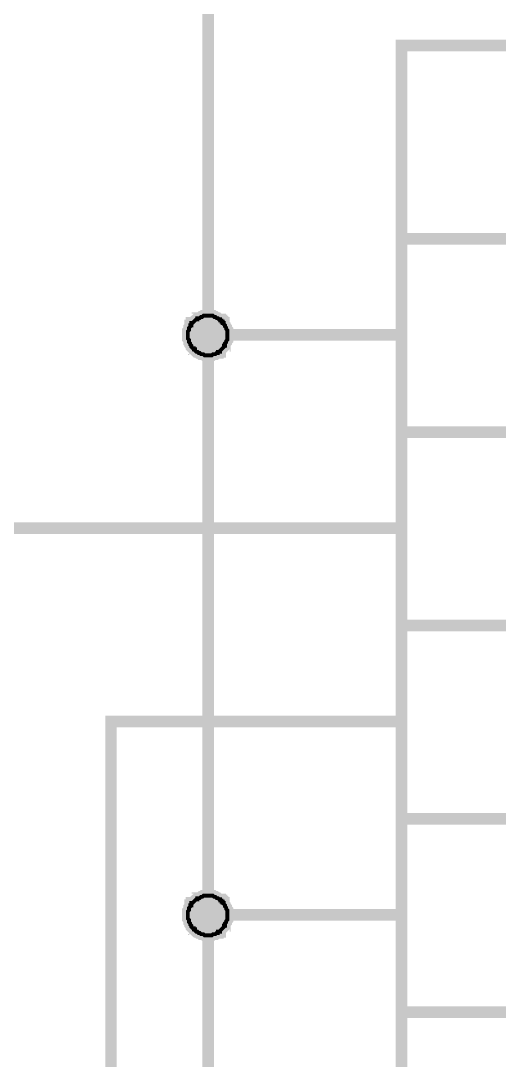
# Paper-space layout 'Layout1' of a CAD drawing. Extents: x -1 to 840, y -1 to 593.
# Drawn here: x 695.85 to 708.23, y 302.24 to 329.13 of the extents above; entities that cross this region are included whole.
import ezdxf

# ---------------------------------------------------------------- set-up
doc = ezdxf.new("R2010")
doc.units = 0
doc.header["$MEASUREMENT"] = 0
doc.layers.add('Sheet', color=255, linetype='CONTINUOUS')

psp = doc.layouts.get("Layout1")

# ---------------------------------------------------------------- linework, layer by layer
at = {"layer": 'Sheet', "color": 7}
for points, const_width in [([(700.698, 345.98), (700.698, 321.002), (700.698, 305.997), (703.183, 305.997)], 0.3), ([(705.698, 323.488), (725.667, 323.488)], 0.3), ([(700.17, 321.002), (700.17, 321.033), (700.17, 321.064), (700.17, 321.064), (700.17, 321.096), (700.201, 321.127), (700.201, 321.158), (700.201, 321.189), (700.201, 321.189), (700.232, 321.22), (700.232, 321.251), (700.263, 321.251), (700.263, 321.282), (700.263, 321.313), (700.294, 321.313), (700.325, 321.344), (700.325, 321.344), (700.356, 321.375), (700.356, 321.375), (700.388, 321.406), (700.419, 321.406), (700.419, 321.437), (700.45, 321.437), (700.481, 321.437), (700.512, 321.468), (700.512, 321.468), (700.543, 321.468), (700.574, 321.499), (700.605, 321.499), (700.636, 321.499), (700.636, 321.499), (700.667, 321.499), (700.698, 321.499)], 0.3), ([(700.17, 321.002), (700.17, 321.033), (700.17, 321.064), (700.17, 321.064), (700.17, 321.096), (700.201, 321.127), (700.201, 321.158), (700.201, 321.189), (700.201, 321.189), (700.232, 321.22), (700.232, 321.251), (700.263, 321.251), (700.263, 321.282), (700.263, 321.313), (700.294, 321.313), (700.325, 321.344), (700.325, 321.344), (700.356, 321.375), (700.356, 321.375), (700.388, 321.406), (700.419, 321.406), (700.419, 321.437), (700.45, 321.437), (700.481, 321.437), (700.512, 321.468), (700.512, 321.468), (700.543, 321.468), (700.574, 321.499), (700.605, 321.499), (700.636, 321.499), (700.636, 321.499), (700.667, 321.499), (700.698, 321.499)], 0.3), ([(700.17, 321.002), (700.17, 321.033), (700.17, 321.064), (700.17, 321.064), (700.17, 321.096), (700.201, 321.127), (700.201, 321.158), (700.201, 321.189), (700.201, 321.189), (700.232, 321.22), (700.232, 321.251), (700.263, 321.251), (700.263, 321.282), (700.263, 321.313), (700.294, 321.313), (700.325, 321.344), (700.325, 321.344), (700.356, 321.375), (700.356, 321.375), (700.388, 321.406), (700.419, 321.406), (700.419, 321.437), (700.45, 321.437), (700.481, 321.437), (700.512, 321.468), (700.512, 321.468), (700.543, 321.468), (700.574, 321.499), (700.605, 321.499), (700.636, 321.499), (700.636, 321.499), (700.667, 321.499), (700.698, 321.499)], 0.3), ([(700.17, 321.002), (700.17, 321.033), (700.17, 321.064), (700.17, 321.064), (700.17, 321.096), (700.201, 321.127), (700.201, 321.158), (700.201, 321.189), (700.201, 321.189), (700.232, 321.22), (700.232, 321.251), (700.263, 321.251), (700.263, 321.282), (700.263, 321.313), (700.294, 321.313), (700.325, 321.344), (700.325, 321.344), (700.356, 321.375), (700.356, 321.375), (700.388, 321.406), (700.419, 321.406), (700.419, 321.437), (700.45, 321.437), (700.481, 321.437), (700.512, 321.468), (700.512, 321.468), (700.543, 321.468), (700.574, 321.499), (700.605, 321.499), (700.636, 321.499), (700.636, 321.499), (700.667, 321.499), (700.698, 321.499)], 0.3), ([(700.698, 321.499), (700.698, 321.499)], 0.3), ([(700.698, 321.499), (700.729, 321.499), (700.76, 321.499), (700.76, 321.499), (700.791, 321.499), (700.822, 321.499), (700.853, 321.468), (700.884, 321.468), (700.884, 321.468), (700.915, 321.437), (700.947, 321.437), (700.947, 321.437), (700.978, 321.406), (701.009, 321.406), (701.009, 321.375), (701.04, 321.375), (701.04, 321.344), (701.071, 321.344), (701.071, 321.313), (701.102, 321.313), (701.102, 321.282), (701.133, 321.251), (701.133, 321.251), (701.133, 321.22), (701.164, 321.189), (701.164, 321.189), (701.164, 321.158), (701.195, 321.127), (701.195, 321.096), (701.195, 321.064), (701.195, 321.064), (701.195, 321.033), (701.195, 321.002)], 0.3), ([(700.698, 321.499), (700.698, 321.499)], 0.3), ([(700.698, 321.499), (700.729, 321.499), (700.76, 321.499), (700.76, 321.499), (700.791, 321.499), (700.822, 321.499), (700.853, 321.468), (700.884, 321.468), (700.884, 321.468), (700.915, 321.437), (700.947, 321.437), (700.947, 321.437), (700.978, 321.406), (701.009, 321.406), (701.009, 321.375), (701.04, 321.375), (701.04, 321.344), (701.071, 321.344), (701.071, 321.313), (701.102, 321.313), (701.102, 321.282), (701.133, 321.251), (701.133, 321.251), (701.133, 321.22), (701.164, 321.189), (701.164, 321.189), (701.164, 321.158), (701.195, 321.127), (701.195, 321.096), (701.195, 321.064), (701.195, 321.064), (701.195, 321.033), (701.195, 321.002)], 0.3), ([(700.698, 321.499), (700.698, 321.499)], 0.3), ([(700.698, 321.499), (700.729, 321.499), (700.76, 321.499), (700.76, 321.499), (700.791, 321.499), (700.822, 321.499), (700.853, 321.468), (700.884, 321.468), (700.884, 321.468), (700.915, 321.437), (700.947, 321.437), (700.947, 321.437), (700.978, 321.406), (701.009, 321.406), (701.009, 321.375), (701.04, 321.375), (701.04, 321.344), (701.071, 321.344), (701.071, 321.313), (701.102, 321.313), (701.102, 321.282), (701.133, 321.251), (701.133, 321.251), (701.133, 321.22), (701.164, 321.189), (701.164, 321.189), (701.164, 321.158), (701.195, 321.127), (701.195, 321.096), (701.195, 321.064), (701.195, 321.064), (701.195, 321.033), (701.195, 321.002)], 0.3), ([(700.698, 321.499), (700.698, 321.499)], 0.3), ([(700.698, 321.499), (700.729, 321.499), (700.76, 321.499), (700.76, 321.499), (700.791, 321.499), (700.822, 321.499), (700.853, 321.468), (700.884, 321.468), (700.884, 321.468), (700.915, 321.437), (700.947, 321.437), (700.947, 321.437), (700.978, 321.406), (701.009, 321.406), (701.009, 321.375), (701.04, 321.375), (701.04, 321.344), (701.071, 321.344), (701.071, 321.313), (701.102, 321.313), (701.102, 321.282), (701.133, 321.251), (701.133, 321.251), (701.133, 321.22), (701.164, 321.189), (701.164, 321.189), (701.164, 321.158), (701.195, 321.127), (701.195, 321.096), (701.195, 321.064), (701.195, 321.064), (701.195, 321.033), (701.195, 321.002)], 0.3), ([(700.17, 321.002), (700.17, 321.033), (700.17, 321.064), (700.17, 321.064), (700.17, 321.096), (700.201, 321.127), (700.201, 321.158), (700.201, 321.189), (700.201, 321.189), (700.232, 321.22), (700.232, 321.251), (700.263, 321.251), (700.263, 321.282), (700.263, 321.313), (700.294, 321.313), (700.325, 321.344), (700.325, 321.344), (700.356, 321.375), (700.356, 321.375), (700.388, 321.406), (700.419, 321.406), (700.419, 321.437), (700.45, 321.437), (700.481, 321.437), (700.512, 321.468), (700.512, 321.468), (700.543, 321.468), (700.574, 321.499), (700.605, 321.499), (700.636, 321.499), (700.636, 321.499), (700.667, 321.499), (700.698, 321.499)], 0.0991), ([(700.17, 321.002), (700.17, 321.033), (700.17, 321.064), (700.17, 321.064), (700.17, 321.096), (700.201, 321.127), (700.201, 321.158), (700.201, 321.189), (700.201, 321.189), (700.232, 321.22), (700.232, 321.251), (700.263, 321.251), (700.263, 321.282), (700.263, 321.313), (700.294, 321.313), (700.325, 321.344), (700.325, 321.344), (700.356, 321.375), (700.356, 321.375), (700.388, 321.406), (700.419, 321.406), (700.419, 321.437), (700.45, 321.437), (700.481, 321.437), (700.512, 321.468), (700.512, 321.468), (700.543, 321.468), (700.574, 321.499), (700.605, 321.499), (700.636, 321.499), (700.636, 321.499), (700.667, 321.499), (700.698, 321.499)], 0.0991), ([(700.17, 321.002), (700.17, 321.033), (700.17, 321.064), (700.17, 321.064), (700.17, 321.096), (700.201, 321.127), (700.201, 321.158), (700.201, 321.189), (700.201, 321.189), (700.232, 321.22), (700.232, 321.251), (700.263, 321.251), (700.263, 321.282), (700.263, 321.313), (700.294, 321.313), (700.325, 321.344), (700.325, 321.344), (700.356, 321.375), (700.356, 321.375), (700.388, 321.406), (700.419, 321.406), (700.419, 321.437), (700.45, 321.437), (700.481, 321.437), (700.512, 321.468), (700.512, 321.468), (700.543, 321.468), (700.574, 321.499), (700.605, 321.499), (700.636, 321.499), (700.636, 321.499), (700.667, 321.499), (700.698, 321.499)], 0.0991), ([(700.17, 321.002), (700.17, 321.033), (700.17, 321.064), (700.17, 321.064), (700.17, 321.096), (700.201, 321.127), (700.201, 321.158), (700.201, 321.189), (700.201, 321.189), (700.232, 321.22), (700.232, 321.251), (700.263, 321.251), (700.263, 321.282), (700.263, 321.313), (700.294, 321.313), (700.325, 321.344), (700.325, 321.344), (700.356, 321.375), (700.356, 321.375), (700.388, 321.406), (700.419, 321.406), (700.419, 321.437), (700.45, 321.437), (700.481, 321.437), (700.512, 321.468), (700.512, 321.468), (700.543, 321.468), (700.574, 321.499), (700.605, 321.499), (700.636, 321.499), (700.636, 321.499), (700.667, 321.499), (700.698, 321.499)], 0.0991), ([(700.698, 321.499), (700.698, 321.499)], 0.0991), ([(700.698, 321.499), (700.729, 321.499), (700.76, 321.499), (700.76, 321.499), (700.791, 321.499), (700.822, 321.499), (700.853, 321.468), (700.884, 321.468), (700.884, 321.468), (700.915, 321.437), (700.947, 321.437), (700.947, 321.437), (700.978, 321.406), (701.009, 321.406), (701.009, 321.375), (701.04, 321.375), (701.04, 321.344), (701.071, 321.344), (701.071, 321.313), (701.102, 321.313), (701.102, 321.282), (701.133, 321.251), (701.133, 321.251), (701.133, 321.22), (701.164, 321.189), (701.164, 321.189), (701.164, 321.158), (701.195, 321.127), (701.195, 321.096), (701.195, 321.064), (701.195, 321.064), (701.195, 321.033), (701.195, 321.002)], 0.0991), ([(700.698, 321.499), (700.698, 321.499)], 0.0991), ([(700.698, 321.499), (700.729, 321.499), (700.76, 321.499), (700.76, 321.499), (700.791, 321.499), (700.822, 321.499), (700.853, 321.468), (700.884, 321.468), (700.884, 321.468), (700.915, 321.437), (700.947, 321.437), (700.947, 321.437), (700.978, 321.406), (701.009, 321.406), (701.009, 321.375), (701.04, 321.375), (701.04, 321.344), (701.071, 321.344), (701.071, 321.313), (701.102, 321.313), (701.102, 321.282), (701.133, 321.251), (701.133, 321.251), (701.133, 321.22), (701.164, 321.189), (701.164, 321.189), (701.164, 321.158), (701.195, 321.127), (701.195, 321.096), (701.195, 321.064), (701.195, 321.064), (701.195, 321.033), (701.195, 321.002)], 0.0991), ([(700.698, 321.499), (700.698, 321.499)], 0.0991), ([(700.698, 321.499), (700.729, 321.499), (700.76, 321.499), (700.76, 321.499), (700.791, 321.499), (700.822, 321.499), (700.853, 321.468), (700.884, 321.468), (700.884, 321.468), (700.915, 321.437), (700.947, 321.437), (700.947, 321.437), (700.978, 321.406), (701.009, 321.406), (701.009, 321.375), (701.04, 321.375), (701.04, 321.344), (701.071, 321.344), (701.071, 321.313), (701.102, 321.313), (701.102, 321.282), (701.133, 321.251), (701.133, 321.251), (701.133, 321.22), (701.164, 321.189), (701.164, 321.189), (701.164, 321.158), (701.195, 321.127), (701.195, 321.096), (701.195, 321.064), (701.195, 321.064), (701.195, 321.033), (701.195, 321.002)], 0.0991), ([(700.698, 321.499), (700.698, 321.499)], 0.0991), ([(700.698, 321.499), (700.729, 321.499), (700.76, 321.499), (700.76, 321.499), (700.791, 321.499), (700.822, 321.499), (700.853, 321.468), (700.884, 321.468), (700.884, 321.468), (700.915, 321.437), (700.947, 321.437), (700.947, 321.437), (700.978, 321.406), (701.009, 321.406), (701.009, 321.375), (701.04, 321.375), (701.04, 321.344), (701.071, 321.344), (701.071, 321.313), (701.102, 321.313), (701.102, 321.282), (701.133, 321.251), (701.133, 321.251), (701.133, 321.22), (701.164, 321.189), (701.164, 321.189), (701.164, 321.158), (701.195, 321.127), (701.195, 321.096), (701.195, 321.064), (701.195, 321.064), (701.195, 321.033), (701.195, 321.002)], 0.0991), ([(700.698, 320.474), (700.667, 320.474), (700.636, 320.474), (700.636, 320.474), (700.605, 320.474), (700.574, 320.505), (700.543, 320.505), (700.512, 320.505), (700.512, 320.505), (700.481, 320.536), (700.45, 320.536), (700.419, 320.567), (700.419, 320.567), (700.388, 320.567), (700.356, 320.598), (700.356, 320.63), (700.325, 320.63), (700.325, 320.661), (700.294, 320.661), (700.263, 320.692), (700.263, 320.723), (700.263, 320.723), (700.232, 320.754), (700.232, 320.785), (700.201, 320.816), (700.201, 320.816), (700.201, 320.847), (700.201, 320.878), (700.17, 320.909), (700.17, 320.94), (700.17, 320.94), (700.17, 320.971), (700.17, 321.002)], 0.3), ([(700.17, 321.002), (700.17, 321.002)], 0.3), ([(700.698, 320.474), (700.667, 320.474), (700.636, 320.474), (700.636, 320.474), (700.605, 320.474), (700.574, 320.505), (700.543, 320.505), (700.512, 320.505), (700.512, 320.505), (700.481, 320.536), (700.45, 320.536), (700.419, 320.567), (700.419, 320.567), (700.388, 320.567), (700.356, 320.598), (700.356, 320.63), (700.325, 320.63), (700.325, 320.661), (700.294, 320.661), (700.263, 320.692), (700.263, 320.723), (700.263, 320.723), (700.232, 320.754), (700.232, 320.785), (700.201, 320.816), (700.201, 320.816), (700.201, 320.847), (700.201, 320.878), (700.17, 320.909), (700.17, 320.94), (700.17, 320.94), (700.17, 320.971), (700.17, 321.002)], 0.3), ([(700.17, 321.002), (700.17, 321.002)], 0.3), ([(700.698, 320.474), (700.667, 320.474), (700.636, 320.474), (700.636, 320.474), (700.605, 320.474), (700.574, 320.505), (700.543, 320.505), (700.512, 320.505), (700.512, 320.505), (700.481, 320.536), (700.45, 320.536), (700.419, 320.567), (700.419, 320.567), (700.388, 320.567), (700.356, 320.598), (700.356, 320.63), (700.325, 320.63), (700.325, 320.661), (700.294, 320.661), (700.263, 320.692), (700.263, 320.723), (700.263, 320.723), (700.232, 320.754), (700.232, 320.785), (700.201, 320.816), (700.201, 320.816), (700.201, 320.847), (700.201, 320.878), (700.17, 320.909), (700.17, 320.94), (700.17, 320.94), (700.17, 320.971), (700.17, 321.002)], 0.3), ([(700.17, 321.002), (700.17, 321.002)], 0.3), ([(700.698, 320.474), (700.667, 320.474), (700.636, 320.474), (700.636, 320.474), (700.605, 320.474), (700.574, 320.505), (700.543, 320.505), (700.512, 320.505), (700.512, 320.505), (700.481, 320.536), (700.45, 320.536), (700.419, 320.567), (700.419, 320.567), (700.388, 320.567), (700.356, 320.598), (700.356, 320.63), (700.325, 320.63), (700.325, 320.661), (700.294, 320.661), (700.263, 320.692), (700.263, 320.723), (700.263, 320.723), (700.232, 320.754), (700.232, 320.785), (700.201, 320.816), (700.201, 320.816), (700.201, 320.847), (700.201, 320.878), (700.17, 320.909), (700.17, 320.94), (700.17, 320.94), (700.17, 320.971), (700.17, 321.002)], 0.3), ([(700.17, 321.002), (700.17, 321.002)], 0.3), ([(703.183, 321.002), (700.698, 321.002)], 0.3), ([(701.195, 321.002), (701.195, 320.971), (701.195, 320.94), (701.195, 320.94), (701.195, 320.909), (701.195, 320.878), (701.164, 320.847), (701.164, 320.816), (701.164, 320.816), (701.133, 320.785), (701.133, 320.754), (701.133, 320.723), (701.102, 320.723), (701.102, 320.692), (701.071, 320.661), (701.071, 320.661), (701.04, 320.63), (701.04, 320.63), (701.009, 320.598), (701.009, 320.567), (700.978, 320.567), (700.947, 320.567), (700.947, 320.536), (700.915, 320.536), (700.884, 320.505), (700.884, 320.505), (700.853, 320.505), (700.822, 320.505), (700.791, 320.474), (700.76, 320.474), (700.76, 320.474), (700.729, 320.474), (700.698, 320.474)], 0.3), ([(701.195, 321.002), (701.195, 320.971), (701.195, 320.94), (701.195, 320.94), (701.195, 320.909), (701.195, 320.878), (701.164, 320.847), (701.164, 320.816), (701.164, 320.816), (701.133, 320.785), (701.133, 320.754), (701.133, 320.723), (701.102, 320.723), (701.102, 320.692), (701.071, 320.661), (701.071, 320.661), (701.04, 320.63), (701.04, 320.63), (701.009, 320.598), (701.009, 320.567), (700.978, 320.567), (700.947, 320.567), (700.947, 320.536), (700.915, 320.536), (700.884, 320.505), (700.884, 320.505), (700.853, 320.505), (700.822, 320.505), (700.791, 320.474), (700.76, 320.474), (700.76, 320.474), (700.729, 320.474), (700.698, 320.474)], 0.3), ([(701.195, 321.002), (701.195, 320.971), (701.195, 320.94), (701.195, 320.94), (701.195, 320.909), (701.195, 320.878), (701.164, 320.847), (701.164, 320.816), (701.164, 320.816), (701.133, 320.785), (701.133, 320.754), (701.133, 320.723), (701.102, 320.723), (701.102, 320.692), (701.071, 320.661), (701.071, 320.661), (701.04, 320.63), (701.04, 320.63), (701.009, 320.598), (701.009, 320.567), (700.978, 320.567), (700.947, 320.567), (700.947, 320.536), (700.915, 320.536), (700.884, 320.505), (700.884, 320.505), (700.853, 320.505), (700.822, 320.505), (700.791, 320.474), (700.76, 320.474), (700.76, 320.474), (700.729, 320.474), (700.698, 320.474)], 0.3), ([(701.195, 321.002), (701.195, 320.971), (701.195, 320.94), (701.195, 320.94), (701.195, 320.909), (701.195, 320.878), (701.164, 320.847), (701.164, 320.816), (701.164, 320.816), (701.133, 320.785), (701.133, 320.754), (701.133, 320.723), (701.102, 320.723), (701.102, 320.692), (701.071, 320.661), (701.071, 320.661), (701.04, 320.63), (701.04, 320.63), (701.009, 320.598), (701.009, 320.567), (700.978, 320.567), (700.947, 320.567), (700.947, 320.536), (700.915, 320.536), (700.884, 320.505), (700.884, 320.505), (700.853, 320.505), (700.822, 320.505), (700.791, 320.474), (700.76, 320.474), (700.76, 320.474), (700.729, 320.474), (700.698, 320.474)], 0.3), ([(701.195, 321.002), (701.195, 321.002), (701.195, 321.002), (701.195, 321.002), (701.195, 321.002), (701.195, 321.002), (701.195, 321.002), (701.195, 321.002), (701.195, 321.002), (701.195, 321.002), (701.195, 321.002), (701.195, 321.002), (701.195, 321.002), (701.195, 321.002), (701.195, 321.002), (701.195, 321.002), (701.195, 321.002), (701.195, 321.002), (701.195, 321.002), (701.195, 321.002), (701.195, 321.002), (701.195, 321.002), (701.195, 321.002), (701.195, 321.002), (701.195, 321.002), (701.195, 321.002), (701.195, 321.002), (701.195, 321.002), (701.195, 321.002), (701.195, 321.002), (701.195, 321.002), (701.195, 321.002), (701.195, 321.002)], 0.3), ([(701.195, 321.002), (701.195, 321.002)], 0.3), ([(701.195, 321.002), (701.195, 321.002), (701.195, 321.002), (701.195, 321.002), (701.195, 321.002), (701.195, 321.002), (701.195, 321.002), (701.195, 321.002), (701.195, 321.002), (701.195, 321.002), (701.195, 321.002), (701.195, 321.002), (701.195, 321.002), (701.195, 321.002), (701.195, 321.002), (701.195, 321.002), (701.195, 321.002), (701.195, 321.002), (701.195, 321.002), (701.195, 321.002), (701.195, 321.002), (701.195, 321.002), (701.195, 321.002), (701.195, 321.002), (701.195, 321.002), (701.195, 321.002), (701.195, 321.002), (701.195, 321.002), (701.195, 321.002), (701.195, 321.002), (701.195, 321.002), (701.195, 321.002), (701.195, 321.002)], 0.3), ([(701.195, 321.002), (701.195, 321.002)], 0.3), ([(701.195, 321.002), (701.195, 321.002), (701.195, 321.002), (701.195, 321.002), (701.195, 321.002), (701.195, 321.002), (701.195, 321.002), (701.195, 321.002), (701.195, 321.002), (701.195, 321.002), (701.195, 321.002), (701.195, 321.002), (701.195, 321.002), (701.195, 321.002), (701.195, 321.002), (701.195, 321.002), (701.195, 321.002), (701.195, 321.002), (701.195, 321.002), (701.195, 321.002), (701.195, 321.002), (701.195, 321.002), (701.195, 321.002), (701.195, 321.002), (701.195, 321.002), (701.195, 321.002), (701.195, 321.002), (701.195, 321.002), (701.195, 321.002), (701.195, 321.002), (701.195, 321.002), (701.195, 321.002), (701.195, 321.002)], 0.3), ([(701.195, 321.002), (701.195, 321.002)], 0.3), ([(701.195, 321.002), (701.195, 321.002), (701.195, 321.002), (701.195, 321.002), (701.195, 321.002), (701.195, 321.002), (701.195, 321.002), (701.195, 321.002), (701.195, 321.002), (701.195, 321.002), (701.195, 321.002), (701.195, 321.002), (701.195, 321.002), (701.195, 321.002), (701.195, 321.002), (701.195, 321.002), (701.195, 321.002), (701.195, 321.002), (701.195, 321.002), (701.195, 321.002), (701.195, 321.002), (701.195, 321.002), (701.195, 321.002), (701.195, 321.002), (701.195, 321.002), (701.195, 321.002), (701.195, 321.002), (701.195, 321.002), (701.195, 321.002), (701.195, 321.002), (701.195, 321.002), (701.195, 321.002), (701.195, 321.002)], 0.3), ([(701.195, 321.002), (701.195, 321.002)], 0.3), ([(705.698, 321.002), (703.183, 321.002)], 0.3), ([(700.698, 320.474), (700.667, 320.474), (700.636, 320.474), (700.636, 320.474), (700.605, 320.474), (700.574, 320.505), (700.543, 320.505), (700.512, 320.505), (700.512, 320.505), (700.481, 320.536), (700.45, 320.536), (700.419, 320.567), (700.419, 320.567), (700.388, 320.567), (700.356, 320.598), (700.356, 320.63), (700.325, 320.63), (700.325, 320.661), (700.294, 320.661), (700.263, 320.692), (700.263, 320.723), (700.263, 320.723), (700.232, 320.754), (700.232, 320.785), (700.201, 320.816), (700.201, 320.816), (700.201, 320.847), (700.201, 320.878), (700.17, 320.909), (700.17, 320.94), (700.17, 320.94), (700.17, 320.971), (700.17, 321.002)], 0.0991), ([(700.17, 321.002), (700.17, 321.002)], 0.0991), ([(700.698, 320.474), (700.667, 320.474), (700.636, 320.474), (700.636, 320.474), (700.605, 320.474), (700.574, 320.505), (700.543, 320.505), (700.512, 320.505), (700.512, 320.505), (700.481, 320.536), (700.45, 320.536), (700.419, 320.567), (700.419, 320.567), (700.388, 320.567), (700.356, 320.598), (700.356, 320.63), (700.325, 320.63), (700.325, 320.661), (700.294, 320.661), (700.263, 320.692), (700.263, 320.723), (700.263, 320.723), (700.232, 320.754), (700.232, 320.785), (700.201, 320.816), (700.201, 320.816), (700.201, 320.847), (700.201, 320.878), (700.17, 320.909), (700.17, 320.94), (700.17, 320.94), (700.17, 320.971), (700.17, 321.002)], 0.0991), ([(700.17, 321.002), (700.17, 321.002)], 0.0991), ([(700.698, 320.474), (700.667, 320.474), (700.636, 320.474), (700.636, 320.474), (700.605, 320.474), (700.574, 320.505), (700.543, 320.505), (700.512, 320.505), (700.512, 320.505), (700.481, 320.536), (700.45, 320.536), (700.419, 320.567), (700.419, 320.567), (700.388, 320.567), (700.356, 320.598), (700.356, 320.63), (700.325, 320.63), (700.325, 320.661), (700.294, 320.661), (700.263, 320.692), (700.263, 320.723), (700.263, 320.723), (700.232, 320.754), (700.232, 320.785), (700.201, 320.816), (700.201, 320.816), (700.201, 320.847), (700.201, 320.878), (700.17, 320.909), (700.17, 320.94), (700.17, 320.94), (700.17, 320.971), (700.17, 321.002)], 0.0991), ([(700.17, 321.002), (700.17, 321.002)], 0.0991), ([(700.698, 320.474), (700.667, 320.474), (700.636, 320.474), (700.636, 320.474), (700.605, 320.474), (700.574, 320.505), (700.543, 320.505), (700.512, 320.505), (700.512, 320.505), (700.481, 320.536), (700.45, 320.536), (700.419, 320.567), (700.419, 320.567), (700.388, 320.567), (700.356, 320.598), (700.356, 320.63), (700.325, 320.63), (700.325, 320.661), (700.294, 320.661), (700.263, 320.692), (700.263, 320.723), (700.263, 320.723), (700.232, 320.754), (700.232, 320.785), (700.201, 320.816), (700.201, 320.816), (700.201, 320.847), (700.201, 320.878), (700.17, 320.909), (700.17, 320.94), (700.17, 320.94), (700.17, 320.971), (700.17, 321.002)], 0.0991), ([(700.17, 321.002), (700.17, 321.002)], 0.0991), ([(701.195, 321.002), (701.195, 320.971), (701.195, 320.94), (701.195, 320.94), (701.195, 320.909), (701.195, 320.878), (701.164, 320.847), (701.164, 320.816), (701.164, 320.816), (701.133, 320.785), (701.133, 320.754), (701.133, 320.723), (701.102, 320.723), (701.102, 320.692), (701.071, 320.661), (701.071, 320.661), (701.04, 320.63), (701.04, 320.63), (701.009, 320.598), (701.009, 320.567), (700.978, 320.567), (700.947, 320.567), (700.947, 320.536), (700.915, 320.536), (700.884, 320.505), (700.884, 320.505), (700.853, 320.505), (700.822, 320.505), (700.791, 320.474), (700.76, 320.474), (700.76, 320.474), (700.729, 320.474), (700.698, 320.474)], 0.0991), ([(701.195, 321.002), (701.195, 320.971), (701.195, 320.94), (701.195, 320.94), (701.195, 320.909), (701.195, 320.878), (701.164, 320.847), (701.164, 320.816), (701.164, 320.816), (701.133, 320.785), (701.133, 320.754), (701.133, 320.723), (701.102, 320.723), (701.102, 320.692), (701.071, 320.661), (701.071, 320.661), (701.04, 320.63), (701.04, 320.63), (701.009, 320.598), (701.009, 320.567), (700.978, 320.567), (700.947, 320.567), (700.947, 320.536), (700.915, 320.536), (700.884, 320.505), (700.884, 320.505), (700.853, 320.505), (700.822, 320.505), (700.791, 320.474), (700.76, 320.474), (700.76, 320.474), (700.729, 320.474), (700.698, 320.474)], 0.0991), ([(701.195, 321.002), (701.195, 320.971), (701.195, 320.94), (701.195, 320.94), (701.195, 320.909), (701.195, 320.878), (701.164, 320.847), (701.164, 320.816), (701.164, 320.816), (701.133, 320.785), (701.133, 320.754), (701.133, 320.723), (701.102, 320.723), (701.102, 320.692), (701.071, 320.661), (701.071, 320.661), (701.04, 320.63), (701.04, 320.63), (701.009, 320.598), (701.009, 320.567), (700.978, 320.567), (700.947, 320.567), (700.947, 320.536), (700.915, 320.536), (700.884, 320.505), (700.884, 320.505), (700.853, 320.505), (700.822, 320.505), (700.791, 320.474), (700.76, 320.474), (700.76, 320.474), (700.729, 320.474), (700.698, 320.474)], 0.0991), ([(701.195, 321.002), (701.195, 320.971), (701.195, 320.94), (701.195, 320.94), (701.195, 320.909), (701.195, 320.878), (701.164, 320.847), (701.164, 320.816), (701.164, 320.816), (701.133, 320.785), (701.133, 320.754), (701.133, 320.723), (701.102, 320.723), (701.102, 320.692), (701.071, 320.661), (701.071, 320.661), (701.04, 320.63), (701.04, 320.63), (701.009, 320.598), (701.009, 320.567), (700.978, 320.567), (700.947, 320.567), (700.947, 320.536), (700.915, 320.536), (700.884, 320.505), (700.884, 320.505), (700.853, 320.505), (700.822, 320.505), (700.791, 320.474), (700.76, 320.474), (700.76, 320.474), (700.729, 320.474), (700.698, 320.474)], 0.0991), ([(701.195, 321.002), (701.195, 321.002), (701.195, 321.002), (701.195, 321.002), (701.195, 321.002), (701.195, 321.002), (701.195, 321.002), (701.195, 321.002), (701.195, 321.002), (701.195, 321.002), (701.195, 321.002), (701.195, 321.002), (701.195, 321.002), (701.195, 321.002), (701.195, 321.002), (701.195, 321.002), (701.195, 321.002), (701.195, 321.002), (701.195, 321.002), (701.195, 321.002), (701.195, 321.002), (701.195, 321.002), (701.195, 321.002), (701.195, 321.002), (701.195, 321.002), (701.195, 321.002), (701.195, 321.002), (701.195, 321.002), (701.195, 321.002), (701.195, 321.002), (701.195, 321.002), (701.195, 321.002), (701.195, 321.002)], 0.0991), ([(701.195, 321.002), (701.195, 321.002)], 0.0991), ([(701.195, 321.002), (701.195, 321.002), (701.195, 321.002), (701.195, 321.002), (701.195, 321.002), (701.195, 321.002), (701.195, 321.002), (701.195, 321.002), (701.195, 321.002), (701.195, 321.002), (701.195, 321.002), (701.195, 321.002), (701.195, 321.002), (701.195, 321.002), (701.195, 321.002), (701.195, 321.002), (701.195, 321.002), (701.195, 321.002), (701.195, 321.002), (701.195, 321.002), (701.195, 321.002), (701.195, 321.002), (701.195, 321.002), (701.195, 321.002), (701.195, 321.002), (701.195, 321.002), (701.195, 321.002), (701.195, 321.002), (701.195, 321.002), (701.195, 321.002), (701.195, 321.002), (701.195, 321.002), (701.195, 321.002)], 0.0991), ([(701.195, 321.002), (701.195, 321.002)], 0.0991), ([(701.195, 321.002), (701.195, 321.002), (701.195, 321.002), (701.195, 321.002), (701.195, 321.002), (701.195, 321.002), (701.195, 321.002), (701.195, 321.002), (701.195, 321.002), (701.195, 321.002), (701.195, 321.002), (701.195, 321.002), (701.195, 321.002), (701.195, 321.002), (701.195, 321.002), (701.195, 321.002), (701.195, 321.002), (701.195, 321.002), (701.195, 321.002), (701.195, 321.002), (701.195, 321.002), (701.195, 321.002), (701.195, 321.002), (701.195, 321.002), (701.195, 321.002), (701.195, 321.002), (701.195, 321.002), (701.195, 321.002), (701.195, 321.002), (701.195, 321.002), (701.195, 321.002), (701.195, 321.002), (701.195, 321.002)], 0.0991), ([(701.195, 321.002), (701.195, 321.002)], 0.0991), ([(701.195, 321.002), (701.195, 321.002), (701.195, 321.002), (701.195, 321.002), (701.195, 321.002), (701.195, 321.002), (701.195, 321.002), (701.195, 321.002), (701.195, 321.002), (701.195, 321.002), (701.195, 321.002), (701.195, 321.002), (701.195, 321.002), (701.195, 321.002), (701.195, 321.002), (701.195, 321.002), (701.195, 321.002), (701.195, 321.002), (701.195, 321.002), (701.195, 321.002), (701.195, 321.002), (701.195, 321.002), (701.195, 321.002), (701.195, 321.002), (701.195, 321.002), (701.195, 321.002), (701.195, 321.002), (701.195, 321.002), (701.195, 321.002), (701.195, 321.002), (701.195, 321.002), (701.195, 321.002), (701.195, 321.002)], 0.0991), ([(701.195, 321.002), (701.195, 321.002)], 0.0991), ([(705.698, 318.486), (725.667, 318.486)], 0.3), ([(703.183, 316.001), (663.213, 316.001), (663.213, 305.997), (615.729, 305.997), (615.729, 255.979), (625.698, 255.979)], 0.3), ([(705.698, 316.001), (703.183, 316.001)], 0.3), ([(705.698, 313.484), (725.667, 313.484)], 0.3), ([(703.183, 310.999), (698.183, 310.999), (698.183, 295.993)], 0.3), ([(705.698, 310.999), (703.183, 310.999)], 0.3), ([(705.698, 308.482), (725.667, 308.482)], 0.3), ([(700.17, 305.997), (700.17, 306.028), (700.17, 306.059), (700.17, 306.059), (700.17, 306.09), (700.201, 306.121), (700.201, 306.152), (700.201, 306.183), (700.201, 306.183), (700.232, 306.214), (700.232, 306.246), (700.263, 306.246), (700.263, 306.277), (700.263, 306.308), (700.294, 306.308), (700.325, 306.339), (700.325, 306.339), (700.356, 306.37), (700.356, 306.37), (700.388, 306.401), (700.419, 306.401), (700.419, 306.432), (700.45, 306.432), (700.481, 306.432), (700.512, 306.463), (700.512, 306.463), (700.543, 306.463), (700.574, 306.494), (700.605, 306.494), (700.636, 306.494), (700.636, 306.494), (700.667, 306.494), (700.698, 306.494)], 0.3), ([(700.17, 305.997), (700.17, 306.028), (700.17, 306.059), (700.17, 306.059), (700.17, 306.09), (700.201, 306.121), (700.201, 306.152), (700.201, 306.183), (700.201, 306.183), (700.232, 306.214), (700.232, 306.246), (700.263, 306.246), (700.263, 306.277), (700.263, 306.308), (700.294, 306.308), (700.325, 306.339), (700.325, 306.339), (700.356, 306.37), (700.356, 306.37), (700.388, 306.401), (700.419, 306.401), (700.419, 306.432), (700.45, 306.432), (700.481, 306.432), (700.512, 306.463), (700.512, 306.463), (700.543, 306.463), (700.574, 306.494), (700.605, 306.494), (700.636, 306.494), (700.636, 306.494), (700.667, 306.494), (700.698, 306.494)], 0.3), ([(700.17, 305.997), (700.17, 306.028), (700.17, 306.059), (700.17, 306.059), (700.17, 306.09), (700.201, 306.121), (700.201, 306.152), (700.201, 306.183), (700.201, 306.183), (700.232, 306.214), (700.232, 306.246), (700.263, 306.246), (700.263, 306.277), (700.263, 306.308), (700.294, 306.308), (700.325, 306.339), (700.325, 306.339), (700.356, 306.37), (700.356, 306.37), (700.388, 306.401), (700.419, 306.401), (700.419, 306.432), (700.45, 306.432), (700.481, 306.432), (700.512, 306.463), (700.512, 306.463), (700.543, 306.463), (700.574, 306.494), (700.605, 306.494), (700.636, 306.494), (700.636, 306.494), (700.667, 306.494), (700.698, 306.494)], 0.3), ([(700.17, 305.997), (700.17, 306.028), (700.17, 306.059), (700.17, 306.059), (700.17, 306.09), (700.201, 306.121), (700.201, 306.152), (700.201, 306.183), (700.201, 306.183), (700.232, 306.214), (700.232, 306.246), (700.263, 306.246), (700.263, 306.277), (700.263, 306.308), (700.294, 306.308), (700.325, 306.339), (700.325, 306.339), (700.356, 306.37), (700.356, 306.37), (700.388, 306.401), (700.419, 306.401), (700.419, 306.432), (700.45, 306.432), (700.481, 306.432), (700.512, 306.463), (700.512, 306.463), (700.543, 306.463), (700.574, 306.494), (700.605, 306.494), (700.636, 306.494), (700.636, 306.494), (700.667, 306.494), (700.698, 306.494)], 0.3), ([(700.698, 306.494), (700.698, 306.494)], 0.3), ([(700.698, 306.494), (700.729, 306.494), (700.76, 306.494), (700.76, 306.494), (700.791, 306.494), (700.822, 306.494), (700.853, 306.463), (700.884, 306.463), (700.884, 306.463), (700.915, 306.432), (700.947, 306.432), (700.947, 306.432), (700.978, 306.401), (701.009, 306.401), (701.009, 306.37), (701.04, 306.37), (701.04, 306.339), (701.071, 306.339), (701.071, 306.308), (701.102, 306.308), (701.102, 306.277), (701.133, 306.246), (701.133, 306.246), (701.133, 306.214), (701.164, 306.183), (701.164, 306.183), (701.164, 306.152), (701.195, 306.121), (701.195, 306.09), (701.195, 306.059), (701.195, 306.059), (701.195, 306.028), (701.195, 305.997)], 0.3), ([(700.698, 306.494), (700.698, 306.494)], 0.3), ([(700.698, 306.494), (700.729, 306.494), (700.76, 306.494), (700.76, 306.494), (700.791, 306.494), (700.822, 306.494), (700.853, 306.463), (700.884, 306.463), (700.884, 306.463), (700.915, 306.432), (700.947, 306.432), (700.947, 306.432), (700.978, 306.401), (701.009, 306.401), (701.009, 306.37), (701.04, 306.37), (701.04, 306.339), (701.071, 306.339), (701.071, 306.308), (701.102, 306.308), (701.102, 306.277), (701.133, 306.246), (701.133, 306.246), (701.133, 306.214), (701.164, 306.183), (701.164, 306.183), (701.164, 306.152), (701.195, 306.121), (701.195, 306.09), (701.195, 306.059), (701.195, 306.059), (701.195, 306.028), (701.195, 305.997)], 0.3), ([(700.698, 306.494), (700.698, 306.494)], 0.3), ([(700.698, 306.494), (700.729, 306.494), (700.76, 306.494), (700.76, 306.494), (700.791, 306.494), (700.822, 306.494), (700.853, 306.463), (700.884, 306.463), (700.884, 306.463), (700.915, 306.432), (700.947, 306.432), (700.947, 306.432), (700.978, 306.401), (701.009, 306.401), (701.009, 306.37), (701.04, 306.37), (701.04, 306.339), (701.071, 306.339), (701.071, 306.308), (701.102, 306.308), (701.102, 306.277), (701.133, 306.246), (701.133, 306.246), (701.133, 306.214), (701.164, 306.183), (701.164, 306.183), (701.164, 306.152), (701.195, 306.121), (701.195, 306.09), (701.195, 306.059), (701.195, 306.059), (701.195, 306.028), (701.195, 305.997)], 0.3), ([(700.698, 306.494), (700.698, 306.494)], 0.3), ([(700.698, 306.494), (700.729, 306.494), (700.76, 306.494), (700.76, 306.494), (700.791, 306.494), (700.822, 306.494), (700.853, 306.463), (700.884, 306.463), (700.884, 306.463), (700.915, 306.432), (700.947, 306.432), (700.947, 306.432), (700.978, 306.401), (701.009, 306.401), (701.009, 306.37), (701.04, 306.37), (701.04, 306.339), (701.071, 306.339), (701.071, 306.308), (701.102, 306.308), (701.102, 306.277), (701.133, 306.246), (701.133, 306.246), (701.133, 306.214), (701.164, 306.183), (701.164, 306.183), (701.164, 306.152), (701.195, 306.121), (701.195, 306.09), (701.195, 306.059), (701.195, 306.059), (701.195, 306.028), (701.195, 305.997)], 0.3), ([(700.17, 305.997), (700.17, 306.028), (700.17, 306.059), (700.17, 306.059), (700.17, 306.09), (700.201, 306.121), (700.201, 306.152), (700.201, 306.183), (700.201, 306.183), (700.232, 306.214), (700.232, 306.246), (700.263, 306.246), (700.263, 306.277), (700.263, 306.308), (700.294, 306.308), (700.325, 306.339), (700.325, 306.339), (700.356, 306.37), (700.356, 306.37), (700.388, 306.401), (700.419, 306.401), (700.419, 306.432), (700.45, 306.432), (700.481, 306.432), (700.512, 306.463), (700.512, 306.463), (700.543, 306.463), (700.574, 306.494), (700.605, 306.494), (700.636, 306.494), (700.636, 306.494), (700.667, 306.494), (700.698, 306.494)], 0.0991), ([(700.17, 305.997), (700.17, 306.028), (700.17, 306.059), (700.17, 306.059), (700.17, 306.09), (700.201, 306.121), (700.201, 306.152), (700.201, 306.183), (700.201, 306.183), (700.232, 306.214), (700.232, 306.246), (700.263, 306.246), (700.263, 306.277), (700.263, 306.308), (700.294, 306.308), (700.325, 306.339), (700.325, 306.339), (700.356, 306.37), (700.356, 306.37), (700.388, 306.401), (700.419, 306.401), (700.419, 306.432), (700.45, 306.432), (700.481, 306.432), (700.512, 306.463), (700.512, 306.463), (700.543, 306.463), (700.574, 306.494), (700.605, 306.494), (700.636, 306.494), (700.636, 306.494), (700.667, 306.494), (700.698, 306.494)], 0.0991), ([(700.17, 305.997), (700.17, 306.028), (700.17, 306.059), (700.17, 306.059), (700.17, 306.09), (700.201, 306.121), (700.201, 306.152), (700.201, 306.183), (700.201, 306.183), (700.232, 306.214), (700.232, 306.246), (700.263, 306.246), (700.263, 306.277), (700.263, 306.308), (700.294, 306.308), (700.325, 306.339), (700.325, 306.339), (700.356, 306.37), (700.356, 306.37), (700.388, 306.401), (700.419, 306.401), (700.419, 306.432), (700.45, 306.432), (700.481, 306.432), (700.512, 306.463), (700.512, 306.463), (700.543, 306.463), (700.574, 306.494), (700.605, 306.494), (700.636, 306.494), (700.636, 306.494), (700.667, 306.494), (700.698, 306.494)], 0.0991), ([(700.17, 305.997), (700.17, 306.028), (700.17, 306.059), (700.17, 306.059), (700.17, 306.09), (700.201, 306.121), (700.201, 306.152), (700.201, 306.183), (700.201, 306.183), (700.232, 306.214), (700.232, 306.246), (700.263, 306.246), (700.263, 306.277), (700.263, 306.308), (700.294, 306.308), (700.325, 306.339), (700.325, 306.339), (700.356, 306.37), (700.356, 306.37), (700.388, 306.401), (700.419, 306.401), (700.419, 306.432), (700.45, 306.432), (700.481, 306.432), (700.512, 306.463), (700.512, 306.463), (700.543, 306.463), (700.574, 306.494), (700.605, 306.494), (700.636, 306.494), (700.636, 306.494), (700.667, 306.494), (700.698, 306.494)], 0.0991), ([(700.698, 306.494), (700.698, 306.494)], 0.0991), ([(700.698, 306.494), (700.729, 306.494), (700.76, 306.494), (700.76, 306.494), (700.791, 306.494), (700.822, 306.494), (700.853, 306.463), (700.884, 306.463), (700.884, 306.463), (700.915, 306.432), (700.947, 306.432), (700.947, 306.432), (700.978, 306.401), (701.009, 306.401), (701.009, 306.37), (701.04, 306.37), (701.04, 306.339), (701.071, 306.339), (701.071, 306.308), (701.102, 306.308), (701.102, 306.277), (701.133, 306.246), (701.133, 306.246), (701.133, 306.214), (701.164, 306.183), (701.164, 306.183), (701.164, 306.152), (701.195, 306.121), (701.195, 306.09), (701.195, 306.059), (701.195, 306.059), (701.195, 306.028), (701.195, 305.997)], 0.0991), ([(700.698, 306.494), (700.698, 306.494)], 0.0991), ([(700.698, 306.494), (700.729, 306.494), (700.76, 306.494), (700.76, 306.494), (700.791, 306.494), (700.822, 306.494), (700.853, 306.463), (700.884, 306.463), (700.884, 306.463), (700.915, 306.432), (700.947, 306.432), (700.947, 306.432), (700.978, 306.401), (701.009, 306.401), (701.009, 306.37), (701.04, 306.37), (701.04, 306.339), (701.071, 306.339), (701.071, 306.308), (701.102, 306.308), (701.102, 306.277), (701.133, 306.246), (701.133, 306.246), (701.133, 306.214), (701.164, 306.183), (701.164, 306.183), (701.164, 306.152), (701.195, 306.121), (701.195, 306.09), (701.195, 306.059), (701.195, 306.059), (701.195, 306.028), (701.195, 305.997)], 0.0991), ([(700.698, 306.494), (700.698, 306.494)], 0.0991), ([(700.698, 306.494), (700.729, 306.494), (700.76, 306.494), (700.76, 306.494), (700.791, 306.494), (700.822, 306.494), (700.853, 306.463), (700.884, 306.463), (700.884, 306.463), (700.915, 306.432), (700.947, 306.432), (700.947, 306.432), (700.978, 306.401), (701.009, 306.401), (701.009, 306.37), (701.04, 306.37), (701.04, 306.339), (701.071, 306.339), (701.071, 306.308), (701.102, 306.308), (701.102, 306.277), (701.133, 306.246), (701.133, 306.246), (701.133, 306.214), (701.164, 306.183), (701.164, 306.183), (701.164, 306.152), (701.195, 306.121), (701.195, 306.09), (701.195, 306.059), (701.195, 306.059), (701.195, 306.028), (701.195, 305.997)], 0.0991), ([(700.698, 306.494), (700.698, 306.494)], 0.0991), ([(700.698, 306.494), (700.729, 306.494), (700.76, 306.494), (700.76, 306.494), (700.791, 306.494), (700.822, 306.494), (700.853, 306.463), (700.884, 306.463), (700.884, 306.463), (700.915, 306.432), (700.947, 306.432), (700.947, 306.432), (700.978, 306.401), (701.009, 306.401), (701.009, 306.37), (701.04, 306.37), (701.04, 306.339), (701.071, 306.339), (701.071, 306.308), (701.102, 306.308), (701.102, 306.277), (701.133, 306.246), (701.133, 306.246), (701.133, 306.214), (701.164, 306.183), (701.164, 306.183), (701.164, 306.152), (701.195, 306.121), (701.195, 306.09), (701.195, 306.059), (701.195, 306.059), (701.195, 306.028), (701.195, 305.997)], 0.0991), ([(700.698, 305.469), (700.667, 305.469), (700.636, 305.469), (700.636, 305.469), (700.605, 305.469), (700.574, 305.5), (700.543, 305.5), (700.512, 305.5), (700.512, 305.5), (700.481, 305.531), (700.45, 305.531), (700.419, 305.562), (700.419, 305.562), (700.388, 305.562), (700.356, 305.593), (700.356, 305.624), (700.325, 305.624), (700.325, 305.655), (700.294, 305.655), (700.263, 305.686), (700.263, 305.717), (700.263, 305.717), (700.232, 305.748), (700.232, 305.78), (700.201, 305.811), (700.201, 305.811), (700.201, 305.842), (700.201, 305.873), (700.17, 305.904), (700.17, 305.935), (700.17, 305.935), (700.17, 305.966), (700.17, 305.997)], 0.3), ([(700.17, 305.997), (700.17, 305.997)], 0.3), ([(700.698, 305.469), (700.667, 305.469), (700.636, 305.469), (700.636, 305.469), (700.605, 305.469), (700.574, 305.5), (700.543, 305.5), (700.512, 305.5), (700.512, 305.5), (700.481, 305.531), (700.45, 305.531), (700.419, 305.562), (700.419, 305.562), (700.388, 305.562), (700.356, 305.593), (700.356, 305.624), (700.325, 305.624), (700.325, 305.655), (700.294, 305.655), (700.263, 305.686), (700.263, 305.717), (700.263, 305.717), (700.232, 305.748), (700.232, 305.78), (700.201, 305.811), (700.201, 305.811), (700.201, 305.842), (700.201, 305.873), (700.17, 305.904), (700.17, 305.935), (700.17, 305.935), (700.17, 305.966), (700.17, 305.997)], 0.3), ([(700.17, 305.997), (700.17, 305.997)], 0.3), ([(700.698, 305.469), (700.667, 305.469), (700.636, 305.469), (700.636, 305.469), (700.605, 305.469), (700.574, 305.5), (700.543, 305.5), (700.512, 305.5), (700.512, 305.5), (700.481, 305.531), (700.45, 305.531), (700.419, 305.562), (700.419, 305.562), (700.388, 305.562), (700.356, 305.593), (700.356, 305.624), (700.325, 305.624), (700.325, 305.655), (700.294, 305.655), (700.263, 305.686), (700.263, 305.717), (700.263, 305.717), (700.232, 305.748), (700.232, 305.78), (700.201, 305.811), (700.201, 305.811), (700.201, 305.842), (700.201, 305.873), (700.17, 305.904), (700.17, 305.935), (700.17, 305.935), (700.17, 305.966), (700.17, 305.997)], 0.3), ([(700.17, 305.997), (700.17, 305.997)], 0.3), ([(700.698, 305.469), (700.667, 305.469), (700.636, 305.469), (700.636, 305.469), (700.605, 305.469), (700.574, 305.5), (700.543, 305.5), (700.512, 305.5), (700.512, 305.5), (700.481, 305.531), (700.45, 305.531), (700.419, 305.562), (700.419, 305.562), (700.388, 305.562), (700.356, 305.593), (700.356, 305.624), (700.325, 305.624), (700.325, 305.655), (700.294, 305.655), (700.263, 305.686), (700.263, 305.717), (700.263, 305.717), (700.232, 305.748), (700.232, 305.78), (700.201, 305.811), (700.201, 305.811), (700.201, 305.842), (700.201, 305.873), (700.17, 305.904), (700.17, 305.935), (700.17, 305.935), (700.17, 305.966), (700.17, 305.997)], 0.3), ([(700.17, 305.997), (700.17, 305.997)], 0.3), ([(700.698, 305.469), (700.667, 305.469), (700.636, 305.469), (700.636, 305.469), (700.605, 305.469), (700.574, 305.5), (700.543, 305.5), (700.512, 305.5), (700.512, 305.5), (700.481, 305.531), (700.45, 305.531), (700.419, 305.562), (700.419, 305.562), (700.388, 305.562), (700.356, 305.593), (700.356, 305.624), (700.325, 305.624), (700.325, 305.655), (700.294, 305.655), (700.263, 305.686), (700.263, 305.717), (700.263, 305.717), (700.232, 305.748), (700.232, 305.78), (700.201, 305.811), (700.201, 305.811), (700.201, 305.842), (700.201, 305.873), (700.17, 305.904), (700.17, 305.935), (700.17, 305.935), (700.17, 305.966), (700.17, 305.997)], 0.0991), ([(700.17, 305.997), (700.17, 305.997)], 0.0991), ([(700.698, 305.469), (700.667, 305.469), (700.636, 305.469), (700.636, 305.469), (700.605, 305.469), (700.574, 305.5), (700.543, 305.5), (700.512, 305.5), (700.512, 305.5), (700.481, 305.531), (700.45, 305.531), (700.419, 305.562), (700.419, 305.562), (700.388, 305.562), (700.356, 305.593), (700.356, 305.624), (700.325, 305.624), (700.325, 305.655), (700.294, 305.655), (700.263, 305.686), (700.263, 305.717), (700.263, 305.717), (700.232, 305.748), (700.232, 305.78), (700.201, 305.811), (700.201, 305.811), (700.201, 305.842), (700.201, 305.873), (700.17, 305.904), (700.17, 305.935), (700.17, 305.935), (700.17, 305.966), (700.17, 305.997)], 0.0991), ([(700.17, 305.997), (700.17, 305.997)], 0.0991), ([(700.698, 305.469), (700.667, 305.469), (700.636, 305.469), (700.636, 305.469), (700.605, 305.469), (700.574, 305.5), (700.543, 305.5), (700.512, 305.5), (700.512, 305.5), (700.481, 305.531), (700.45, 305.531), (700.419, 305.562), (700.419, 305.562), (700.388, 305.562), (700.356, 305.593), (700.356, 305.624), (700.325, 305.624), (700.325, 305.655), (700.294, 305.655), (700.263, 305.686), (700.263, 305.717), (700.263, 305.717), (700.232, 305.748), (700.232, 305.78), (700.201, 305.811), (700.201, 305.811), (700.201, 305.842), (700.201, 305.873), (700.17, 305.904), (700.17, 305.935), (700.17, 305.935), (700.17, 305.966), (700.17, 305.997)], 0.0991), ([(700.17, 305.997), (700.17, 305.997)], 0.0991), ([(700.698, 305.469), (700.667, 305.469), (700.636, 305.469), (700.636, 305.469), (700.605, 305.469), (700.574, 305.5), (700.543, 305.5), (700.512, 305.5), (700.512, 305.5), (700.481, 305.531), (700.45, 305.531), (700.419, 305.562), (700.419, 305.562), (700.388, 305.562), (700.356, 305.593), (700.356, 305.624), (700.325, 305.624), (700.325, 305.655), (700.294, 305.655), (700.263, 305.686), (700.263, 305.717), (700.263, 305.717), (700.232, 305.748), (700.232, 305.78), (700.201, 305.811), (700.201, 305.811), (700.201, 305.842), (700.201, 305.873), (700.17, 305.904), (700.17, 305.935), (700.17, 305.935), (700.17, 305.966), (700.17, 305.997)], 0.0991), ([(700.17, 305.997), (700.17, 305.997)], 0.0991), ([(700.698, 305.997), (700.698, 290.992), (703.183, 290.992)], 0.3), ([(701.195, 305.997), (701.195, 305.966), (701.195, 305.935), (701.195, 305.935), (701.195, 305.904), (701.195, 305.873), (701.164, 305.842), (701.164, 305.811), (701.164, 305.811), (701.133, 305.78), (701.133, 305.748), (701.133, 305.717), (701.102, 305.717), (701.102, 305.686), (701.071, 305.655), (701.071, 305.655), (701.04, 305.624), (701.04, 305.624), (701.009, 305.593), (701.009, 305.562), (700.978, 305.562), (700.947, 305.562), (700.947, 305.531), (700.915, 305.531), (700.884, 305.5), (700.884, 305.5), (700.853, 305.5), (700.822, 305.5), (700.791, 305.469), (700.76, 305.469), (700.76, 305.469), (700.729, 305.469), (700.698, 305.469)], 0.3), ([(701.195, 305.997), (701.195, 305.966), (701.195, 305.935), (701.195, 305.935), (701.195, 305.904), (701.195, 305.873), (701.164, 305.842), (701.164, 305.811), (701.164, 305.811), (701.133, 305.78), (701.133, 305.748), (701.133, 305.717), (701.102, 305.717), (701.102, 305.686), (701.071, 305.655), (701.071, 305.655), (701.04, 305.624), (701.04, 305.624), (701.009, 305.593), (701.009, 305.562), (700.978, 305.562), (700.947, 305.562), (700.947, 305.531), (700.915, 305.531), (700.884, 305.5), (700.884, 305.5), (700.853, 305.5), (700.822, 305.5), (700.791, 305.469), (700.76, 305.469), (700.76, 305.469), (700.729, 305.469), (700.698, 305.469)], 0.3), ([(701.195, 305.997), (701.195, 305.966), (701.195, 305.935), (701.195, 305.935), (701.195, 305.904), (701.195, 305.873), (701.164, 305.842), (701.164, 305.811), (701.164, 305.811), (701.133, 305.78), (701.133, 305.748), (701.133, 305.717), (701.102, 305.717), (701.102, 305.686), (701.071, 305.655), (701.071, 305.655), (701.04, 305.624), (701.04, 305.624), (701.009, 305.593), (701.009, 305.562), (700.978, 305.562), (700.947, 305.562), (700.947, 305.531), (700.915, 305.531), (700.884, 305.5), (700.884, 305.5), (700.853, 305.5), (700.822, 305.5), (700.791, 305.469), (700.76, 305.469), (700.76, 305.469), (700.729, 305.469), (700.698, 305.469)], 0.3), ([(701.195, 305.997), (701.195, 305.966), (701.195, 305.935), (701.195, 305.935), (701.195, 305.904), (701.195, 305.873), (701.164, 305.842), (701.164, 305.811), (701.164, 305.811), (701.133, 305.78), (701.133, 305.748), (701.133, 305.717), (701.102, 305.717), (701.102, 305.686), (701.071, 305.655), (701.071, 305.655), (701.04, 305.624), (701.04, 305.624), (701.009, 305.593), (701.009, 305.562), (700.978, 305.562), (700.947, 305.562), (700.947, 305.531), (700.915, 305.531), (700.884, 305.5), (700.884, 305.5), (700.853, 305.5), (700.822, 305.5), (700.791, 305.469), (700.76, 305.469), (700.76, 305.469), (700.729, 305.469), (700.698, 305.469)], 0.3), ([(701.195, 305.997), (701.195, 305.966), (701.195, 305.935), (701.195, 305.935), (701.195, 305.904), (701.195, 305.873), (701.164, 305.842), (701.164, 305.811), (701.164, 305.811), (701.133, 305.78), (701.133, 305.748), (701.133, 305.717), (701.102, 305.717), (701.102, 305.686), (701.071, 305.655), (701.071, 305.655), (701.04, 305.624), (701.04, 305.624), (701.009, 305.593), (701.009, 305.562), (700.978, 305.562), (700.947, 305.562), (700.947, 305.531), (700.915, 305.531), (700.884, 305.5), (700.884, 305.5), (700.853, 305.5), (700.822, 305.5), (700.791, 305.469), (700.76, 305.469), (700.76, 305.469), (700.729, 305.469), (700.698, 305.469)], 0.0991), ([(701.195, 305.997), (701.195, 305.966), (701.195, 305.935), (701.195, 305.935), (701.195, 305.904), (701.195, 305.873), (701.164, 305.842), (701.164, 305.811), (701.164, 305.811), (701.133, 305.78), (701.133, 305.748), (701.133, 305.717), (701.102, 305.717), (701.102, 305.686), (701.071, 305.655), (701.071, 305.655), (701.04, 305.624), (701.04, 305.624), (701.009, 305.593), (701.009, 305.562), (700.978, 305.562), (700.947, 305.562), (700.947, 305.531), (700.915, 305.531), (700.884, 305.5), (700.884, 305.5), (700.853, 305.5), (700.822, 305.5), (700.791, 305.469), (700.76, 305.469), (700.76, 305.469), (700.729, 305.469), (700.698, 305.469)], 0.0991), ([(701.195, 305.997), (701.195, 305.966), (701.195, 305.935), (701.195, 305.935), (701.195, 305.904), (701.195, 305.873), (701.164, 305.842), (701.164, 305.811), (701.164, 305.811), (701.133, 305.78), (701.133, 305.748), (701.133, 305.717), (701.102, 305.717), (701.102, 305.686), (701.071, 305.655), (701.071, 305.655), (701.04, 305.624), (701.04, 305.624), (701.009, 305.593), (701.009, 305.562), (700.978, 305.562), (700.947, 305.562), (700.947, 305.531), (700.915, 305.531), (700.884, 305.5), (700.884, 305.5), (700.853, 305.5), (700.822, 305.5), (700.791, 305.469), (700.76, 305.469), (700.76, 305.469), (700.729, 305.469), (700.698, 305.469)], 0.0991), ([(701.195, 305.997), (701.195, 305.966), (701.195, 305.935), (701.195, 305.935), (701.195, 305.904), (701.195, 305.873), (701.164, 305.842), (701.164, 305.811), (701.164, 305.811), (701.133, 305.78), (701.133, 305.748), (701.133, 305.717), (701.102, 305.717), (701.102, 305.686), (701.071, 305.655), (701.071, 305.655), (701.04, 305.624), (701.04, 305.624), (701.009, 305.593), (701.009, 305.562), (700.978, 305.562), (700.947, 305.562), (700.947, 305.531), (700.915, 305.531), (700.884, 305.5), (700.884, 305.5), (700.853, 305.5), (700.822, 305.5), (700.791, 305.469), (700.76, 305.469), (700.76, 305.469), (700.729, 305.469), (700.698, 305.469)], 0.0991), ([(701.195, 305.997), (701.195, 305.997), (701.195, 305.997), (701.195, 305.997), (701.195, 305.997), (701.195, 305.997), (701.195, 305.997), (701.195, 305.997), (701.195, 305.997), (701.195, 305.997), (701.195, 305.997), (701.195, 305.997), (701.195, 305.997), (701.195, 305.997), (701.195, 305.997), (701.195, 305.997), (701.195, 305.997), (701.195, 305.997), (701.195, 305.997), (701.195, 305.997), (701.195, 305.997), (701.195, 305.997), (701.195, 305.997), (701.195, 305.997), (701.195, 305.997), (701.195, 305.997), (701.195, 305.997), (701.195, 305.997), (701.195, 305.997), (701.195, 305.997), (701.195, 305.997), (701.195, 305.997), (701.195, 305.997)], 0.3), ([(701.195, 305.997), (701.195, 305.997)], 0.3), ([(701.195, 305.997), (701.195, 305.997), (701.195, 305.997), (701.195, 305.997), (701.195, 305.997), (701.195, 305.997), (701.195, 305.997), (701.195, 305.997), (701.195, 305.997), (701.195, 305.997), (701.195, 305.997), (701.195, 305.997), (701.195, 305.997), (701.195, 305.997), (701.195, 305.997), (701.195, 305.997), (701.195, 305.997), (701.195, 305.997), (701.195, 305.997), (701.195, 305.997), (701.195, 305.997), (701.195, 305.997), (701.195, 305.997), (701.195, 305.997), (701.195, 305.997), (701.195, 305.997), (701.195, 305.997), (701.195, 305.997), (701.195, 305.997), (701.195, 305.997), (701.195, 305.997), (701.195, 305.997), (701.195, 305.997)], 0.3), ([(701.195, 305.997), (701.195, 305.997)], 0.3), ([(701.195, 305.997), (701.195, 305.997), (701.195, 305.997), (701.195, 305.997), (701.195, 305.997), (701.195, 305.997), (701.195, 305.997), (701.195, 305.997), (701.195, 305.997), (701.195, 305.997), (701.195, 305.997), (701.195, 305.997), (701.195, 305.997), (701.195, 305.997), (701.195, 305.997), (701.195, 305.997), (701.195, 305.997), (701.195, 305.997), (701.195, 305.997), (701.195, 305.997), (701.195, 305.997), (701.195, 305.997), (701.195, 305.997), (701.195, 305.997), (701.195, 305.997), (701.195, 305.997), (701.195, 305.997), (701.195, 305.997), (701.195, 305.997), (701.195, 305.997), (701.195, 305.997), (701.195, 305.997), (701.195, 305.997)], 0.3), ([(701.195, 305.997), (701.195, 305.997)], 0.3), ([(701.195, 305.997), (701.195, 305.997), (701.195, 305.997), (701.195, 305.997), (701.195, 305.997), (701.195, 305.997), (701.195, 305.997), (701.195, 305.997), (701.195, 305.997), (701.195, 305.997), (701.195, 305.997), (701.195, 305.997), (701.195, 305.997), (701.195, 305.997), (701.195, 305.997), (701.195, 305.997), (701.195, 305.997), (701.195, 305.997), (701.195, 305.997), (701.195, 305.997), (701.195, 305.997), (701.195, 305.997), (701.195, 305.997), (701.195, 305.997), (701.195, 305.997), (701.195, 305.997), (701.195, 305.997), (701.195, 305.997), (701.195, 305.997), (701.195, 305.997), (701.195, 305.997), (701.195, 305.997), (701.195, 305.997)], 0.3), ([(701.195, 305.997), (701.195, 305.997)], 0.3), ([(701.195, 305.997), (701.195, 305.997), (701.195, 305.997), (701.195, 305.997), (701.195, 305.997), (701.195, 305.997), (701.195, 305.997), (701.195, 305.997), (701.195, 305.997), (701.195, 305.997), (701.195, 305.997), (701.195, 305.997), (701.195, 305.997), (701.195, 305.997), (701.195, 305.997), (701.195, 305.997), (701.195, 305.997), (701.195, 305.997), (701.195, 305.997), (701.195, 305.997), (701.195, 305.997), (701.195, 305.997), (701.195, 305.997), (701.195, 305.997), (701.195, 305.997), (701.195, 305.997), (701.195, 305.997), (701.195, 305.997), (701.195, 305.997), (701.195, 305.997), (701.195, 305.997), (701.195, 305.997), (701.195, 305.997)], 0.0991), ([(701.195, 305.997), (701.195, 305.997)], 0.0991), ([(701.195, 305.997), (701.195, 305.997), (701.195, 305.997), (701.195, 305.997), (701.195, 305.997), (701.195, 305.997), (701.195, 305.997), (701.195, 305.997), (701.195, 305.997), (701.195, 305.997), (701.195, 305.997), (701.195, 305.997), (701.195, 305.997), (701.195, 305.997), (701.195, 305.997), (701.195, 305.997), (701.195, 305.997), (701.195, 305.997), (701.195, 305.997), (701.195, 305.997), (701.195, 305.997), (701.195, 305.997), (701.195, 305.997), (701.195, 305.997), (701.195, 305.997), (701.195, 305.997), (701.195, 305.997), (701.195, 305.997), (701.195, 305.997), (701.195, 305.997), (701.195, 305.997), (701.195, 305.997), (701.195, 305.997)], 0.0991), ([(701.195, 305.997), (701.195, 305.997)], 0.0991), ([(701.195, 305.997), (701.195, 305.997), (701.195, 305.997), (701.195, 305.997), (701.195, 305.997), (701.195, 305.997), (701.195, 305.997), (701.195, 305.997), (701.195, 305.997), (701.195, 305.997), (701.195, 305.997), (701.195, 305.997), (701.195, 305.997), (701.195, 305.997), (701.195, 305.997), (701.195, 305.997), (701.195, 305.997), (701.195, 305.997), (701.195, 305.997), (701.195, 305.997), (701.195, 305.997), (701.195, 305.997), (701.195, 305.997), (701.195, 305.997), (701.195, 305.997), (701.195, 305.997), (701.195, 305.997), (701.195, 305.997), (701.195, 305.997), (701.195, 305.997), (701.195, 305.997), (701.195, 305.997), (701.195, 305.997)], 0.0991), ([(701.195, 305.997), (701.195, 305.997)], 0.0991), ([(701.195, 305.997), (701.195, 305.997), (701.195, 305.997), (701.195, 305.997), (701.195, 305.997), (701.195, 305.997), (701.195, 305.997), (701.195, 305.997), (701.195, 305.997), (701.195, 305.997), (701.195, 305.997), (701.195, 305.997), (701.195, 305.997), (701.195, 305.997), (701.195, 305.997), (701.195, 305.997), (701.195, 305.997), (701.195, 305.997), (701.195, 305.997), (701.195, 305.997), (701.195, 305.997), (701.195, 305.997), (701.195, 305.997), (701.195, 305.997), (701.195, 305.997), (701.195, 305.997), (701.195, 305.997), (701.195, 305.997), (701.195, 305.997), (701.195, 305.997), (701.195, 305.997), (701.195, 305.997), (701.195, 305.997)], 0.0991), ([(701.195, 305.997), (701.195, 305.997)], 0.0991), ([(705.698, 305.997), (703.183, 305.997)], 0.3), ([(705.698, 303.481), (725.667, 303.481)], 0.3)]:
    psp.add_lwpolyline(points, dxfattribs=dict(at, const_width=const_width))
at = {"layer": 'Sheet', "color": 7, "const_width": 0.3}
psp.add_lwpolyline([(705.698, 328.489), (725.667, 328.489), (725.667, 203.476), (705.698, 203.476), (705.698, 328.489)], close=True, dxfattribs=at)
at = {"layer": 'Sheet', "color": 7, "const_width": 0.508}
for points in [[(700.517, 321.003, 1), (701.025, 321.003, 1)], [(700.517, 306.003, 1), (701.025, 306.003, 1)]]:
    psp.add_lwpolyline(points, format="xyb", close=True, dxfattribs=at)

doc.saveas('drawing.dxf')
